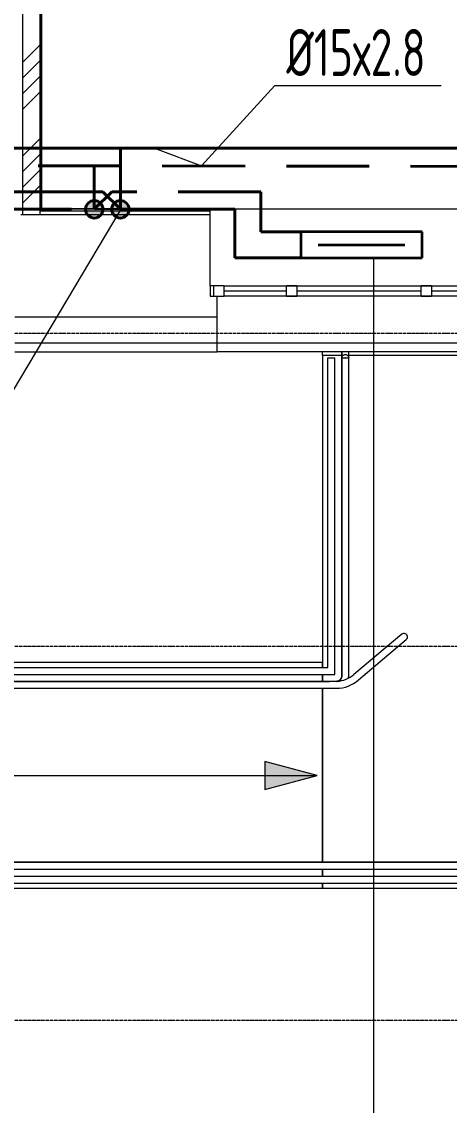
# Model space of a CAD drawing. Header units: millimetres. Extents: x -3929 to 624051, y 52832 to 514950.
# Drawn here: x 188432 to 190895, y 153744 to 159976 of the extents above; entities that cross this region are included whole.
import ezdxf
from ezdxf import colors
from ezdxf.entities.mleader import LeaderData, LeaderLine
from ezdxf.math import Vec2, Vec3

# ---------------------------------------------------------------- set-up
doc = ezdxf.new("R2010")
doc.units = ezdxf.units.MM
for name, pattern in [('ADSK_Линия сетки', [25, 20, -2.5, 0, -2.5]), ('ADSK_Штриховая_ш2 п1', [3, 2, -1]), ('Hidden', [7.14375, 4.7625, -2.38125])]:
    doc.linetypes.add(name, pattern=pattern)
for name, color, linetype, lineweight in [('_ Окна', 7, 'Continuous', 9), ('ОВ-О-Оборудование', 32, 'Continuous', 35), ('ОВ-ТЕКСТ', 7, 'Continuous', 25), ('Ограждение', 7, 'Continuous', 9), ('Окна', 7, 'Continuous', 9), ('Оси', 253, 'Continuous', 9), ('Пандусы', 7, 'Continuous', 18), ('Перекрытие', 7, 'Continuous', 18), ('Размеры', 7, 'Continuous', 9), ('Стены наружные', 7, 'Continuous', 18), ('Стены несущие', 7, 'Continuous', 30), ('Стены отделка', 7, 'Continuous', 30), ('Стены штриховка', 7, 'Continuous', 9)]:
    doc.layers.add(name, color=color, linetype=linetype, lineweight=lineweight)
doc.layers.add('Линии', color=7, linetype='Continuous', lineweight=9, true_color=0x00a600)
doc.layers.add('стояки', color=7, linetype='Continuous')
doc.layers.add('т11.1', color=1, linetype='Continuous', true_color=0xff0000)
doc.layers.add('т21.1', color=5, linetype='Continuous', true_color=0x0000ff)
doc.styles.add('СТИЛЬ', font='simplex.shx', dxfattribs={"width": 0.65})

# ---------------------------------------------------------------- blocks, each defined once
blk = doc.blocks.new('*U2936')
at = {"layer": 'ОВ-О-Оборудование', "color": 32, "ltscale": 0.1, "true_color": 0xcd6928}
for p, q in [((350, 75), (-350, 75)), ((-350, 75), (-350, -75)), ((350, -75), (350, 75)), ((-250, 0), (250, 0)), ((-350, -75), (350, -75))]:
    blk.add_line(p, q, dxfattribs=at)
blk = doc.blocks.new('1 этаж')
at = {"layer": 'Размеры', "lineweight": 5}
blk.add_hatch(color=253, dxfattribs=at).paths.add_polyline_path([(380871.8, -254574.7), (380571.8, -254494.3), (380571.8, -254655.1)])
at = {"layer": '_ Окна', "color": 253, "lineweight": 5}
for p, q in [((380336.3, -251758.4), (380256.3, -251758.4)), ((380256.3, -251758.4), (380256.3, -251818.4)), ((380276.3, -251758.4), (380276.3, -251818.4)), ((380336.3, -251818.4), (380336.3, -251758.4)), ((380696.3, -251788.4), (380336.3, -251788.4)), ((380696.3, -251818.4), (380696.3, -251758.4)), ((380696.3, -251758.4), (380756.3, -251758.4)), ((380756.3, -251758.4), (380756.3, -251818.4)), ((381471.3, -251788.4), (380756.3, -251788.4)), ((381471.3, -251818.4), (381471.3, -251758.4)), ((381471.3, -251758.4), (381531.3, -251758.4)), ((381531.3, -251758.4), (381531.3, -251818.4)), ((381891.3, -251788.4), (381531.3, -251788.4)), ((380256.3, -251818.4), (380336.3, -251818.4)), ((380756.3, -251818.4), (380696.3, -251818.4)), ((381531.3, -251818.4), (381471.3, -251818.4))]:
    blk.add_line(p, q, dxfattribs=at)
at = {"layer": 'Линии', "color": 253, "lineweight": 5}
for p, q in [((381360, -253762.7), (381084.2, -253994.1)), ((381109.9, -254024.7), (381385.7, -253793.3)), ((380986.8, -254033.3), (380944.4, -254033.3)), ((380944.4, -254073.3), (380984.1, -254073.3))]:
    blk.add_line(p, q, dxfattribs=at)
for centre, radius, start, end in [((381372.9, -253778), 20, 310, 130), ((380984.1, -253886), 187.3, 270, 312.20102), ((380975.5, -253864.5), 169.1, 273.84146, 310)]:
    blk.add_arc(centre, radius, start, end, dxfattribs=at)
at = {"layer": 'Ограждение', "color": 253, "lineweight": 5}
for p, q in [((380934.1, -252173.3), (380974.1, -252173.3)), ((380934.1, -253953.3), (380934.1, -252173.3)), ((380974.1, -253993.3), (380974.1, -252173.3)), ((381014.1, -252138.4), (381014.1, -252173.3)), ((381014.1, -252173.3), (381014.1, -252138.4)), ((381014.1, -252172.5), (381014.2, -252171.7)), ((381014.1, -252173.3), (381014.1, -252172.5)), ((381014.1, -252173.3), (381014.1, -254003.3)), ((381014.1, -252173.3), (381054.1, -252173.3)), ((381014.1, -254003.3), (381014.1, -252173.3)), ((381014.2, -252171.7), (381014.3, -252170.9)), ((381014.3, -252170.9), (381014.4, -252170.1)), ((381014.4, -252170.1), (381014.5, -252169.3)), ((381014.5, -252169.3), (381014.7, -252168.5)), ((381014.7, -252168.5), (381014.9, -252167.7)), ((381014.9, -252167.7), (381015.1, -252167)), ((381015.1, -252167), (381015.4, -252166.2)), ((381015.4, -252166.2), (381015.7, -252165.5)), ((381015.7, -252165.5), (381016, -252164.8)), ((381016, -252164.8), (381016.4, -252164)), ((381016.4, -252164), (381016.8, -252163.3)), ((381016.8, -252163.3), (381017.2, -252162.6)), ((381017.2, -252162.6), (381017.6, -252162)), ((381017.6, -252162), (381018.1, -252161.3)), ((381018.1, -252161.3), (381018.6, -252160.7)), ((381018.6, -252160.7), (381019.1, -252160.1)), ((381019.1, -252160.1), (381019.6, -252159.5)), ((381019.6, -252159.5), (381020.2, -252158.9)), ((381020.2, -252158.9), (381020.8, -252158.4)), ((381020.8, -252158.4), (381021.4, -252157.9)), ((381021.4, -252157.9), (381022, -252157.4)), ((381022, -252157.4), (381022.6, -252156.9)), ((381022.6, -252156.9), (381023.3, -252156.4)), ((381023.3, -252156.4), (381024, -252156)), ((381024, -252156), (381024.7, -252155.6)), ((381024.7, -252155.6), (381025.4, -252155.3)), ((381025.4, -252155.3), (381026.1, -252154.9)), ((381026.1, -252154.9), (381026.9, -252154.6)), ((381026.9, -252154.6), (381027.6, -252154.4)), ((381027.6, -252154.4), (381028.4, -252154.1)), ((381028.4, -252154.1), (381029.2, -252153.9)), ((381029.2, -252153.9), (381029.9, -252153.7)), ((381029.9, -252153.7), (381030.7, -252153.6)), ((381030.7, -252153.6), (381031.5, -252153.4)), ((381031.5, -252153.4), (381032.3, -252153.4)), ((381036.5, -252173.3), (381031.8, -252173.3)), ((381032.3, -252153.4), (381033.1, -252153.3)), ((381033.1, -252153.3), (381033.9, -252153.3)), ((381033.9, -252153.3), (381034.1, -252153.3)), ((381034.1, -252153.3), (381034.9, -252153.3)), ((381034.9, -252153.3), (381035.7, -252153.3)), ((381035.7, -252153.3), (381036.5, -252153.4)), ((381036.5, -252153.4), (381037.3, -252153.5)), ((381037.3, -252153.5), (381038.1, -252153.7)), ((381038.1, -252153.7), (381038.9, -252153.8)), ((381038.9, -252153.8), (381039.6, -252154.1)), ((381039.6, -252154.1), (381040.4, -252154.3)), ((381040.4, -252154.3), (381041.2, -252154.6)), ((381041.2, -252154.6), (381041.9, -252154.9)), ((381041.9, -252154.9), (381042.6, -252155.2)), ((381042.6, -252155.2), (381043.4, -252155.5)), ((381043.4, -252155.5), (381044.1, -252155.9)), ((381044.1, -252155.9), (381044.7, -252156.3)), ((381044.7, -252156.3), (381045.4, -252156.8)), ((381045.4, -252156.8), (381046.1, -252157.2)), ((381046.1, -252157.2), (381046.7, -252157.7)), ((381046.7, -252157.7), (381047.3, -252158.2)), ((381047.3, -252158.2), (381047.9, -252158.8)), ((381047.9, -252158.8), (381048.5, -252159.3)), ((381048.5, -252159.3), (381049, -252159.9)), ((381049, -252159.9), (381049.5, -252160.5)), ((381049.5, -252160.5), (381050, -252161.2)), ((381050, -252161.2), (381050.5, -252161.8)), ((381050.5, -252161.8), (381050.9, -252162.5)), ((381050.9, -252162.5), (381051.4, -252163.1)), ((381051.4, -252163.1), (381051.8, -252163.8)), ((381051.8, -252163.8), (381052.1, -252164.6)), ((381052.1, -252164.6), (381052.5, -252165.3)), ((381052.5, -252165.3), (381052.8, -252166)), ((381052.8, -252166), (381053, -252166.8)), ((381053, -252166.8), (381053.3, -252167.5)), ((381053.3, -252167.5), (381053.5, -252168.3)), ((381053.5, -252168.3), (381053.7, -252169.1)), ((381053.7, -252169.1), (381053.8, -252169.9)), ((381053.8, -252169.9), (381053.9, -252170.7)), ((381053.9, -252170.7), (381054, -252171.5)), ((381054, -252171.5), (381054.1, -252172.3)), ((381054.1, -252173.3), (381054.1, -252138.4)), ((381054.1, -252173.3), (381054.1, -252138.4)), ((381054.1, -252172.3), (381054.1, -252173.1)), ((381054.1, -252173.1), (381054.1, -252173.3)), ((381054.1, -254003.3), (381054.1, -252173.3)), ((381054.1, -254003.3), (381054.1, -252173.3)), ((374589.1, -253953.3), (380934.1, -253953.3)), ((374589.1, -253993.3), (380974.1, -253993.3)), ((374591.1, -254033.3), (380944.4, -254033.3)), ((380944.4, -254033.3), (374592.7, -254033.3)), ((380985.6, -254033.2), (380984.4, -254033.3)), ((380986.8, -254033.1), (380985.6, -254033.2)), ((380988, -254033), (380986.8, -254033.1)), ((380989.2, -254032.8), (380988, -254033)), ((380990.4, -254032.6), (380989.2, -254032.8)), ((380991.6, -254032.3), (380990.4, -254032.6)), ((380992.7, -254032), (380991.6, -254032.3)), ((380993.9, -254031.6), (380992.7, -254032)), ((380995, -254031.2), (380993.9, -254031.6)), ((380996.1, -254030.8), (380995, -254031.2)), ((380997.2, -254030.3), (380996.1, -254030.8)), ((380998.3, -254029.7), (380997.2, -254030.3)), ((380999.3, -254029.1), (380998.3, -254029.7)), ((381000.3, -254028.5), (380999.3, -254029.1)), ((381001.3, -254027.8), (381000.3, -254028.5)), ((381002.3, -254027.1), (381001.3, -254027.8)), ((381003.2, -254026.4), (381002.3, -254027.1)), ((381004.1, -254025.6), (381003.2, -254026.4)), ((381005, -254024.8), (381004.1, -254025.6)), ((381005.9, -254023.9), (381005, -254024.8)), ((381006.7, -254023.1), (381005.9, -254023.9)), ((381007.4, -254022.1), (381006.7, -254023.1)), ((381008.2, -254021.2), (381007.4, -254022.1)), ((381008.9, -254020.2), (381008.2, -254021.2)), ((381009.5, -254019.2), (381008.9, -254020.2)), ((381010.2, -254018.2), (381009.5, -254019.2)), ((381010.7, -254017.1), (381010.2, -254018.2)), ((381011.3, -254016.1), (381010.7, -254017.1)), ((381011.8, -254015), (381011.3, -254016.1)), ((381012.2, -254013.8), (381011.8, -254015)), ((381012.6, -254012.7), (381012.2, -254013.8)), ((381013, -254011.6), (381012.6, -254012.7)), ((381013.3, -254010.4), (381013, -254011.6)), ((381013.5, -254009.2), (381013.3, -254010.4)), ((381013.7, -254008.1), (381013.5, -254009.2)), ((381013.9, -254006.9), (381013.7, -254008.1)), ((381014, -254005.7), (381013.9, -254006.9)), ((381014.1, -254004.5), (381014, -254005.7)), ((381014.1, -254003.3), (381014.1, -254004.5)), ((381053.2, -254014.6), (381053.5, -254012.4)), ((381053.2, -254014.6), (381053.5, -254012.4)), ((381053.5, -254012.4), (381053.8, -254009.6)), ((381053.5, -254012.4), (381053.8, -254009.6)), ((381053.8, -254009.6), (381054, -254006.8)), ((381053.8, -254009.6), (381054, -254006.8)), ((381054, -254006.8), (381054.1, -254004)), ((381054, -254006.8), (381054.1, -254004)), ((381054.1, -254004), (381054.1, -254003.3)), ((374591.1, -254073.3), (380944.4, -254073.3)), ((374592.7, -254073.3), (380944.4, -254073.3)), ((380984.1, -254073.3), (380986.9, -254073.2)), ((380984.1, -254073.3), (380986.9, -254073.2)), ((380986.9, -254073.2), (380989.7, -254073)), ((380986.9, -254073.2), (380989.7, -254073)), ((380989.7, -254073), (380992.5, -254072.8)), ((380989.7, -254073), (380992.5, -254072.8)), ((380992.5, -254072.8), (380995.3, -254072.4)), ((380992.5, -254072.8), (380995.3, -254072.4)), ((380995.3, -254072.4), (380998, -254071.9)), ((380995.3, -254072.4), (380998, -254071.9)), ((380998, -254071.9), (381000.8, -254071.3)), ((380998, -254071.9), (381000.8, -254071.3)), ((374591.1, -255073.3), (381412.1, -255073.3)), ((381413.7, -255073.3), (374592.7, -255073.3)), ((381412.1, -255073.3), (381416.1, -255073.3)), ((381414.9, -255073.3), (381413.7, -255073.3)), ((381416.1, -255073.3), (381414.9, -255073.3)), ((381904.5, -255073.3), (381416.1, -255073.3)), ((381416.1, -255073.3), (381904.5, -255073.3)), ((374589.1, -255153.3), (381414.1, -255153.3)), ((374591.1, -255113.3), (381412.1, -255113.3)), ((374592.7, -255113.3), (381413.7, -255113.3)), ((381412.1, -255113.3), (381416.1, -255113.3)), ((381413.7, -255113.3), (381414.9, -255113.3)), ((381414.1, -255153.3), (381938.7, -255153.3)), ((381414.9, -255113.3), (381416.1, -255113.3)), ((381416.1, -255113.3), (381904.5, -255113.3)), ((381416.1, -255113.3), (381904.5, -255113.3)), ((374589.1, -255193.3), (381414.1, -255193.3)), ((381414.1, -255193.3), (381951.2, -255193.3))]:
    blk.add_line(p, q, dxfattribs=at)
for radius, start, end in [(30, 270, 0), (30, 270, 309.76486), (30, 320.23514, 0), (70, 350.0326, 0)]:
    blk.add_arc((380984.1, -254003.3), radius, start, end, dxfattribs=at)
at = {"layer": 'Окна', "color": 253, "lineweight": 5}
for p, q in [((380336.3, -251758.4), (380256.3, -251758.4)), ((380256.3, -251758.4), (380256.3, -251818.4)), ((380336.3, -251758.4), (380696.3, -251758.4)), ((380756.3, -251758.4), (380696.3, -251758.4)), ((380756.3, -251758.4), (381471.3, -251758.4)), ((381531.3, -251758.4), (381471.3, -251758.4)), ((381531.3, -251758.4), (381891.3, -251758.4)), ((380256.3, -251818.4), (380336.3, -251818.4)), ((380696.3, -251818.4), (380336.3, -251818.4)), ((380696.3, -251818.4), (380756.3, -251818.4)), ((381471.3, -251818.4), (380756.3, -251818.4)), ((381471.3, -251818.4), (381531.3, -251818.4)), ((381891.3, -251818.4), (381531.3, -251818.4))]:
    blk.add_line(p, q, dxfattribs=at)
at = {"layer": 'Оси', "color": 253, "linetype": 'ADSK_Линия сетки', "lineweight": 5}
for p, q in [((353580.1, -252031.6), (419809.8, -252031.6)), ((353580.1, -253831.6), (419699.7, -253831.6)), ((353580.1, -255981.6), (419699.7, -255981.6))]:
    blk.add_line(p, q, dxfattribs=at)
at = {"layer": 'Пандусы', "color": 253, "lineweight": 5}
for p, q in [((374589.1, -253923.3), (380904.1, -253923.3)), ((380904.1, -253953.3), (380904.1, -253923.3)), ((380904.1, -254033.3), (380904.1, -253993.3)), ((380904.1, -255073.3), (380904.1, -254073.3)), ((380904.1, -255153.3), (380904.1, -255113.3)), ((374589.1, -255223.3), (380904.1, -255223.3)), ((380904.1, -255223.3), (380904.1, -255193.3))]:
    blk.add_line(p, q, dxfattribs=at)
at = {"layer": 'Перекрытие', "color": 253, "lineweight": 5}
for p, q in [((380904.1, -252158.3), (380904.1, -253953.3)), ((380904.1, -253993.3), (380904.1, -254033.3)), ((380904.1, -254073.3), (380904.1, -255073.3)), ((380904.1, -255113.3), (380904.1, -255153.3)), ((380904.1, -255193.3), (380904.1, -255223.3)), ((380904.1, -255223.3), (382104.1, -255223.3))]:
    blk.add_line(p, q, dxfattribs=at)
at = {"layer": 'Размеры', "color": 253, "lineweight": 5}
for p, q in [((380871.8, -254574.7), (380571.8, -254494.3)), ((380571.8, -254494.3), (380571.8, -254655.1)), ((374629, -254574.7), (380871.8, -254574.7)), ((380571.8, -254655.1), (380871.8, -254574.7))]:
    blk.add_line(p, q, dxfattribs=at)
at = {"layer": 'Стены наружные', "color": 253, "lineweight": 5}
for p, q in [((380256.3, -251316.4), (381971.3, -251316.4)), ((381936.3, -252088.4), (380296.3, -252088.4)), ((381936.3, -252138.4), (380296.3, -252138.4)), ((380904.1, -252158.3), (380904.1, -252138.4)), ((381014.1, -252158.3), (380904.1, -252158.3)), ((382074.1, -252158.3), (381054.1, -252158.3))]:
    blk.add_line(p, q, dxfattribs=at)
at = {"layer": 'Стены несущие', "color": 253, "lineweight": 5}
for p, q in [((379166.3, -251348.4), (380256.3, -251348.4)), ((380256.3, -251758.4), (380256.3, -251348.4)), ((380296.3, -251938.4), (380296.3, -251818.4)), ((380296.3, -251938.4), (379131.3, -251938.4))]:
    blk.add_line(p, q, dxfattribs=at)
at = {"layer": 'Стены отделка', "color": 253, "lineweight": 5}
for p, q in [((379276.3, -245431.4), (379276.3, -251348.4)), ((379288.3, -251316.4), (379288.3, -245443.4)), ((379297.3, -251328.4), (379276.3, -251328.4)), ((380256.3, -251316.4), (379288.3, -251316.4)), ((380255.3, -251328.4), (380256.3, -251328.4)), ((380256.3, -251348.4), (380256.3, -251316.4)), ((380296.3, -252138.4), (380296.3, -251938.4)), ((380296.3, -252088.4), (380295.3, -252088.4)), ((379131.3, -252138.4), (380296.3, -252138.4))]:
    blk.add_line(p, q, dxfattribs=at)
at = {"layer": 'Стены штриховка', "color": 253, "lineweight": 5}
for p, q in [((379176.3, -245431.4), (379176.3, -251348.4)), ((379286.3, -251318.4), (379286.3, -245441.4)), ((380256.3, -251318.4), (379286.3, -251318.4)), ((380255.3, -251328.4), (379297.3, -251328.4)), ((380295.3, -252088.4), (379131.3, -252088.4))]:
    blk.add_line(p, q, dxfattribs=at)
at = {"layer": 'Стены штриховка', "color": 253, "linetype": 'Continuous', "lineweight": 5}
for p, q in [((379176.3, -250474.2), (379276.3, -250374.2)), ((379176.3, -250564), (379276.3, -250464)), ((379176.3, -250653.8), (379276.3, -250553.8)), ((379176.3, -250743.6), (379276.3, -250643.6)), ((379176.3, -251013), (379276.3, -250913)), ((379176.3, -251102.8), (379276.3, -251002.8)), ((379176.3, -251192.6), (379276.3, -251092.6)), ((379176.3, -251282.4), (379276.3, -251182.4))]:
    blk.add_line(p, q, dxfattribs=at)

msp = doc.modelspace()

# ---------------------------------------------------------------- hatches: boundary and pattern name
at = {"layer": 'т11.1', "lineweight": 40}
h = msp.add_hatch(color=256, dxfattribs=at)
h.dxf.hatch_style = 1
h.paths.add_polyline_path([(189050.564, 158897.066, 1), (188950.564, 158897.066, 1)])
at = {"layer": 'т21.1', "linetype": 'ADSK_Штриховая_ш2 п1', "lineweight": 40, "ltscale": 50}
h = msp.add_hatch(color=256, dxfattribs=at)
h.dxf.hatch_style = 1
h.paths.add_polyline_path([(188900.564, 158897.066, 1), (188800.564, 158897.066, 1)])

# ---------------------------------------------------------------- linework, layer by layer
at = {"layer": 'стояки', "color": 7, "lineweight": 15}
msp.add_line((190458.058, 158618.406), (190458.058, 150135.701), dxfattribs=at)
at = {"layer": 'т11.1', "lineweight": 40}
for p, q in [((179859.535, 159248.363), (194670.561, 159248.363)), ((189000.564, 158897.066), (189000.564, 159248.363)), ((188092.822, 158998.063), (188899.566, 158998.063)), ((189000.564, 158897.066), (188899.566, 158998.063)), ((189660.035, 158898.063), (189000.564, 158897.066)), ((189660.035, 158618.406), (189660.035, 158898.063)), ((190040.898, 158618.406), (189660.035, 158618.406))]:
    msp.add_line(p, q, dxfattribs=at)
msp.add_circle((189000.564, 158897.066), 50, dxfattribs=at)
at = {"layer": 'т21.1', "linetype": 'Hidden', "lineweight": 40, "ltscale": 100}
for p, q in [((179955.024, 159161.97), (194520.561, 159138.062)), ((188850.564, 158897.066), (188850.564, 159147.368)), ((188850.564, 158897.066), (188951.561, 158998.063)), ((189810.035, 158998.063), (188951.561, 158998.063)), ((189810.035, 158768.406), (189810.035, 158998.063)), ((188242.822, 158898.063), (188850.564, 158897.066)), ((190040.898, 158768.406), (189810.035, 158768.406))]:
    msp.add_line(p, q, dxfattribs=at)
at = {"layer": 'т21.1', "lineweight": 40, "ltscale": 50}
msp.add_circle((188850.564, 158897.066), 50, dxfattribs=at)

# ---------------------------------------------------------------- block references
at = {"layer": 'ОВ-О-Оборудование', "ltscale": 10}
msp.add_blockref('*U2936', (190388.921, 158693.406), dxfattribs=at)
at = {"layer": 'стояки', "color": 5, "lineweight": 40}
msp.add_blockref('1 этаж', (-190738.98, 410215.433), dxfattribs=at)

# ---------------------------------------------------------------- leaders
at = {"layer": 'ОВ-ТЕКСТ', "color": 7}
ml = msp.add_multileader_mtext('Standard', dxfattribs=at)
ml.set_content('\\A1;%%C15х2.8 ', color=7, style='СТИЛЬ')
ml.set_leader_properties(color=7, lineweight=18)
ml.build(insert=Vec2(0, 0))
ml.multileader.update_dxf_attribs({"text_left_attachment_type": 6, "text_right_attachment_type": 6, "dogleg_length": 0.36, "arrow_head_size": 0.126})
ctx = ml.context
ctx.base_point, ctx.char_height, ctx.arrow_head_size, ctx.landing_gap_size, ctx.plane_origin = Vec3(189889.163, 159609.877), 270, 0.126, 0.063, Vec3(195933.892, 154583.809)
ctx.left_attachment, ctx.right_attachment, ctx.text_align_type = 6, 6, 1
notes = []
notes.append((ctx, [(0, (1, 1, 0), (189888.911, 159609.877), (1, 0), 0.252, [(1, [(189212.539, 159242.291), (189466.873, 159146.357)], 0, [])])]))
ctx.mtext.insert, ctx.mtext.width, ctx.mtext.alignment, ctx.mtext.flow_direction = Vec3(190357.226, 159933.877), 1404.14984, 2, 5
ml = msp.add_multileader_mtext('Standard', dxfattribs=at)
ml.set_content('\\A1;Ст. 27^J%%C15х2.8 ', color=7, style='СТИЛЬ')
ml.set_leader_properties(color=7, lineweight=18)
ml.build(insert=Vec2(0, 0))
ml.multileader.update_dxf_attribs({"text_left_attachment_type": 6, "text_right_attachment_type": 6, "dogleg_length": 0.36, "arrow_head_size": 0.126})
ctx = ml.context
ctx.base_point, ctx.char_height, ctx.arrow_head_size, ctx.landing_gap_size, ctx.plane_origin = Vec3(187088.364, 157256.767), 270, 0.126, 0.063, Vec3(193709.277, 153150.68)
ctx.left_attachment, ctx.right_attachment, ctx.text_align_type = 6, 6, 1
notes.append((ctx, [(1, (1, 1, 0), (188024.742, 157256.767), (-1, 0), 0.252, [(0, [(188852.564, 158897.066), (189002.564, 158897.066)], 0, [])])]))
ctx.mtext.insert, ctx.mtext.width, ctx.mtext.alignment, ctx.mtext.flow_direction = Vec3(187556.427, 157580.767), 1404.14984, 2, 5
for ctx, leaders in notes:
    for number, flags, end, landing, length, lines in leaders:
        leader = LeaderData()
        leader.index, (leader.has_last_leader_line, leader.has_dogleg_vector, leader.attachment_direction) = number, flags
        leader.last_leader_point, leader.dogleg_vector, leader.dogleg_length = Vec3(end), Vec3(landing), length
        for number, points, colour, breaks in lines:
            line = LeaderLine()
            line.index, line.vertices, line.color, line.breaks = number, Vec3.list(points), colors.encode_raw_color(colour), breaks
            leader.lines.append(line)
        ctx.leaders.append(leader)

doc.saveas('drawing.dxf')
